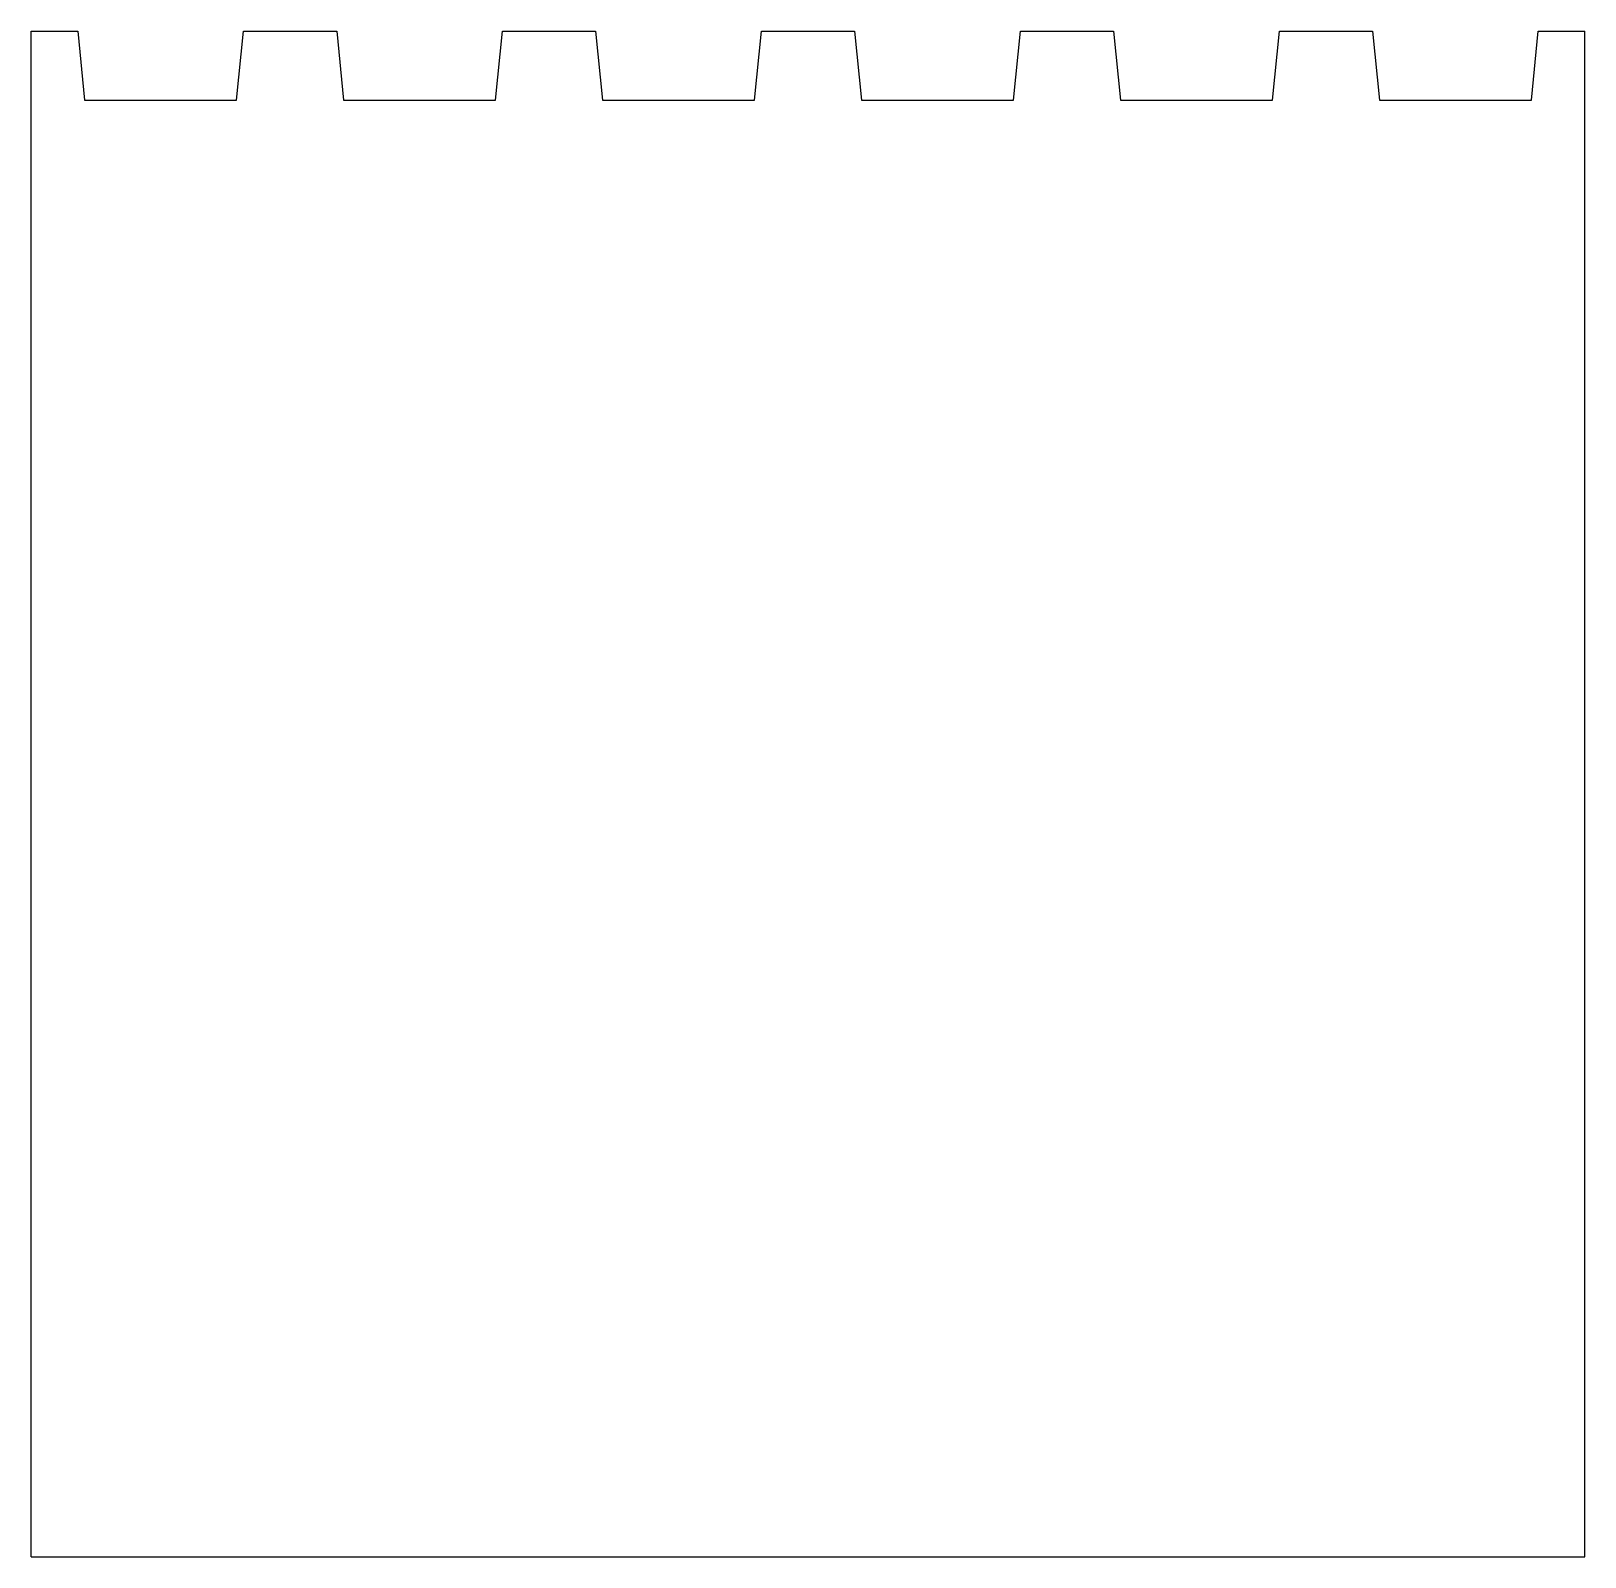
# Model space of a CAD drawing. Header units: millimetres. Extents: x -206 to 19, y -103 to 118.
import ezdxf

# ---------------------------------------------------------------- set-up
doc = ezdxf.new("R2010")
doc.units = ezdxf.units.MM

msp = doc.modelspace()

# ---------------------------------------------------------------- linework, layer by layer
at = {"color": 7, "linetype": 'Continuous', "lineweight": 25}
for p, q in [((-206.25, -103), (-206.25, 118)), ((-206.25, 118), (-199.5, 118)), ((-199.5, 118), (-198.5, 108)), ((-176.5, 108), (-175.5, 118)), ((-175.5, 118), (-162, 118)), ((-162, 118), (-161, 108)), ((-139, 108), (-138, 118)), ((-138, 118), (-124.5, 118)), ((-124.5, 118), (-123.5, 108)), ((-101.5, 108), (-100.5, 118)), ((-100.5, 118), (-87, 118)), ((-87, 118), (-86, 108)), ((-64, 108), (-63, 118)), ((-63, 118), (-49.5, 118)), ((-49.5, 118), (-48.5, 108)), ((-26.5, 108), (-25.5, 118)), ((-25.5, 118), (-12, 118)), ((-12, 118), (-11, 108)), ((11, 108), (12, 118)), ((12, 118), (18.75, 118)), ((18.75, -103), (18.75, 118)), ((-198.5, 108), (-176.5, 108)), ((-161, 108), (-139, 108)), ((-123.5, 108), (-101.5, 108)), ((-86, 108), (-64, 108)), ((-48.5, 108), (-26.5, 108)), ((-11, 108), (11, 108)), ((-206.25, -103), (18.75, -103))]:
    msp.add_line(p, q, dxfattribs=at)

doc.saveas('drawing.dxf')
